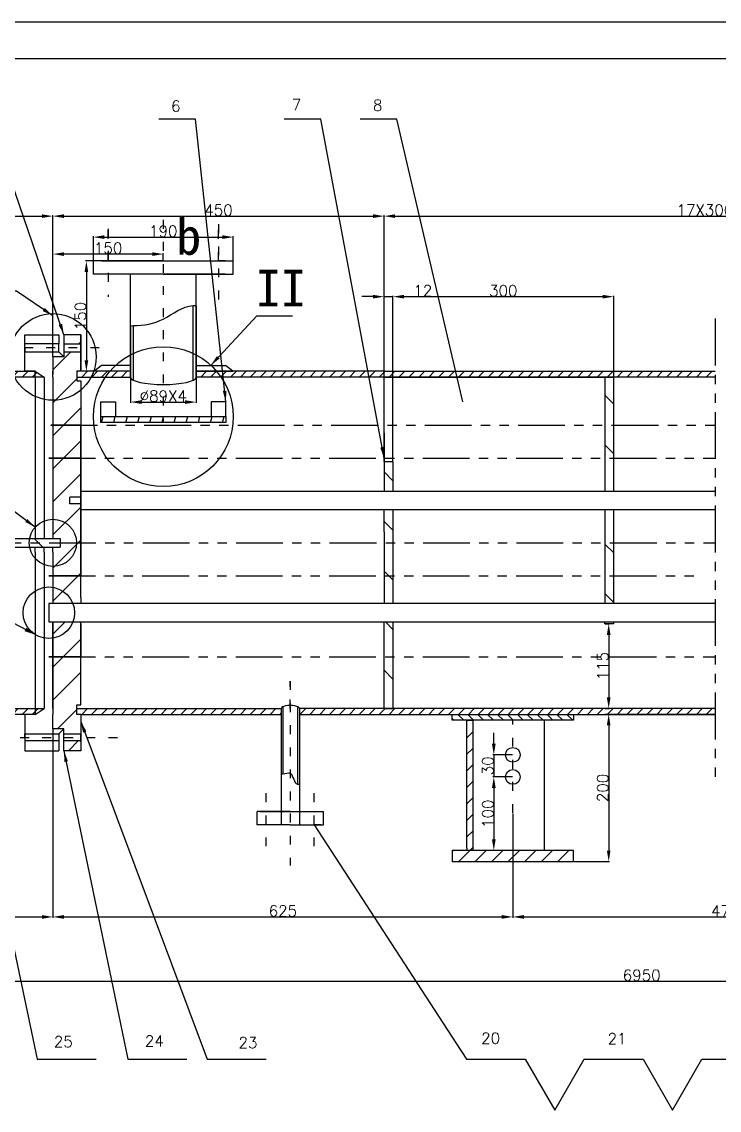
# Model space of a CAD drawing. Header units: millimetres. Extents: x 109 to 4315, y -1665 to 1305.
# Drawn here: x 835 to 1783, y -174 to 1305 of the extents above; entities that cross this region are included whole.
import ezdxf

# ---------------------------------------------------------------- set-up
doc = ezdxf.new("R2010")
doc.units = ezdxf.units.MM
doc.linetypes.add('ACAD_ISO03W100', pattern=[30, 12, -18])
doc.linetypes.add('PHANTOMX2', pattern=[127, 63.5, -12.7, 12.7, -12.7, 12.7, -12.7])
doc.styles.get("Standard").update_dxf_attribs({"font": 'txt', "bigfont": 'gbcbig.shx'})
doc.dimstyles.new('ISO-25', dxfattribs={"dimtxt": 15, "dimasz": 15, "dimexe": 1.25, "dimexo": 0.625, "dimtad": 1, "dimtoh": 1, "dimtxsty": 'Standard', "dimcen": 10, "dimadec": 0, "dimazin": 0, "dimtfac": 1, "dimtmove": 0, "dimatfit": 3, "dimfxl": 0, "dimarcsym": 0})

# ---------------------------------------------------------------- blocks, each defined once
blk = doc.blocks.new('*D2')
at = {"color": 0, "lineweight": -2, "transparency": 16777216}
for p, q in [((877.2, 850.2), (877.2, 1042.2)), ((892.2, 1040.9), (1312.2, 1040.9)), ((1327.2, 722.7), (1327.2, 1042.2))]:
    blk.add_line(p, q, dxfattribs=at)
at = {"color": 0, "lineweight": 25, "transparency": 16777216}
for points in [[(892.2, 1043.4), (892.2, 1038.4), (877.2, 1040.9)], [(1312.2, 1043.4), (1312.2, 1038.4), (1327.2, 1040.9)]]:
    blk.add_solid(points, dxfattribs=at)
at = {"layer": 'Defpoints', "color": 0, "lineweight": 25, "transparency": 16777216}
for p in [(1327.2, 1040.9), (877.2, 849.6), (1327.2, 722.1)]:
    blk.add_point(p, dxfattribs=at)
at = {"color": 0, "lineweight": 25, "transparency": 16777216, "insert": (1102.2, 1049), "char_height": 15, "attachment_point": 5}
blk.add_mtext('450', dxfattribs=at)
blk = doc.blocks.new('*D3')
at = {"color": 0, "lineweight": -2, "transparency": 16777216}
for p, q in [((1327.2, 1041.5), (1327.2, 1042.2)), ((1342.2, 1040.9), (2252.2, 1040.9)), ((2267.2, 722.7), (2267.2, 1042.2))]:
    blk.add_line(p, q, dxfattribs=at)
at = {"color": 0, "lineweight": 30, "transparency": 16777216}
for points in [[(1342.2, 1043.4), (1342.2, 1038.4), (1327.2, 1040.9)], [(2252.2, 1043.4), (2252.2, 1038.4), (2267.2, 1040.9)]]:
    blk.add_solid(points, dxfattribs=at)
at = {"layer": 'Defpoints', "color": 0, "lineweight": 30, "transparency": 16777216}
for p in [(1327.2, 1040.9), (2267.2, 1040.9), (2267.2, 722.1)]:
    blk.add_point(p, dxfattribs=at)
at = {"color": 0, "lineweight": 25, "transparency": 16777216, "insert": (1797.2, 1049), "char_height": 15, "attachment_point": 5}
blk.add_mtext('17X300=5100', dxfattribs=at)
blk = doc.blocks.new('*D22')
at = {"color": 0, "lineweight": -2, "transparency": 16777216}
for p, q in [((1071.7, 918.7), (1071.7, 787.1)), ((982.7, 891.5), (982.7, 787.1)), ((997.7, 788.3), (1056.7, 788.3))]:
    blk.add_line(p, q, dxfattribs=at)
at = {"color": 0, "lineweight": 25, "transparency": 16777216}
for points in [[(997.7, 790.8), (997.7, 785.8), (982.7, 788.3)], [(1056.7, 790.8), (1056.7, 785.8), (1071.7, 788.3)]]:
    blk.add_solid(points, dxfattribs=at)
at = {"layer": 'Defpoints', "color": 0, "lineweight": 25, "transparency": 16777216}
for p in [(1071.7, 919.4), (982.7, 892.1), (1071.7, 788.3)]:
    blk.add_point(p, dxfattribs=at)
at = {"color": 0, "lineweight": 25, "transparency": 16777216, "insert": (1027.2, 796.4), "char_height": 15, "attachment_point": 5}
blk.add_mtext('%%C89X4', dxfattribs=at)
blk = doc.blocks.new('*D24')
at = {"color": 0, "lineweight": -2, "transparency": 16777216}
for p, q in [((652.2, 980.7), (652.2, 1042.2)), ((667.2, 1040.9), (862.2, 1040.9)), ((877.2, 850.2), (877.2, 1042.2))]:
    blk.add_line(p, q, dxfattribs=at)
at = {"color": 0, "lineweight": 25, "transparency": 16777216}
for points in [[(667.2, 1043.4), (667.2, 1038.4), (652.2, 1040.9)], [(862.2, 1043.4), (862.2, 1038.4), (877.2, 1040.9)]]:
    blk.add_solid(points, dxfattribs=at)
at = {"layer": 'Defpoints', "color": 0, "lineweight": 25, "transparency": 16777216}
for p in [(877.2, 1040.9), (652.2, 980.1), (877.2, 849.6)]:
    blk.add_point(p, dxfattribs=at)
at = {"color": 0, "lineweight": 25, "transparency": 16777216, "insert": (764.7, 1049), "char_height": 15, "attachment_point": 5}
blk.add_mtext('225', dxfattribs=at)
blk = doc.blocks.new('*D33')
at = {"color": 0, "lineweight": -2, "transparency": 16777216}
for p, q in [((1501.6, 279.1), (1475.1, 279.1)), ((1476.3, 264.1), (1476.3, 194.1)), ((1501.6, 179.1), (1475.1, 179.1))]:
    blk.add_line(p, q, dxfattribs=at)
at = {"color": 0, "lineweight": 25, "transparency": 16777216}
for points in [[(1473.8, 264.1), (1478.8, 264.1), (1476.3, 279.1)], [(1473.8, 194.1), (1478.8, 194.1), (1476.3, 179.1)]]:
    blk.add_solid(points, dxfattribs=at)
at = {"layer": 'Defpoints', "color": 0, "lineweight": 25, "transparency": 16777216}
for p in [(1502.2, 279.1), (1476.3, 179.1), (1502.2, 179.1)]:
    blk.add_point(p, dxfattribs=at)
at = {"color": 0, "lineweight": 25, "transparency": 16777216, "insert": (1468.2, 229.1), "char_height": 15, "attachment_point": 5, "rotation": 90}
blk.add_mtext('100', dxfattribs=at)
blk = doc.blocks.new('*D34')
at = {"color": 0, "lineweight": -2, "transparency": 16777216}
for p, q in [((1476.3, 324.1), (1476.3, 339.1)), ((1501.6, 309.1), (1475.1, 309.1)), ((1476.3, 309.1), (1476.3, 279.1)), ((1500.9, 279.1), (1475.1, 279.1)), ((1476.3, 264.1), (1476.3, 249.1))]:
    blk.add_line(p, q, dxfattribs=at)
at = {"color": 0, "lineweight": 25, "transparency": 16777216}
for points in [[(1473.8, 324.1), (1478.8, 324.1), (1476.3, 309.1)], [(1473.8, 264.1), (1478.8, 264.1), (1476.3, 279.1)]]:
    blk.add_solid(points, dxfattribs=at)
at = {"layer": 'Defpoints', "color": 0, "lineweight": 25, "transparency": 16777216}
for p in [(1502.2, 309.1), (1476.3, 279.1), (1501.6, 279.1)]:
    blk.add_point(p, dxfattribs=at)
at = {"color": 0, "lineweight": 25, "transparency": 16777216, "insert": (1468.2, 294.1), "char_height": 15, "attachment_point": 5, "rotation": 90}
blk.add_mtext('30', dxfattribs=at)
blk = doc.blocks.new('*D37')
at = {"color": 0, "lineweight": -2, "transparency": 16777216}
for p, q in [((931.6, 980.1), (921.5, 980.1)), ((922.7, 965.1), (922.7, 845.1)), ((932.1, 830.1), (921.5, 830.1))]:
    blk.add_line(p, q, dxfattribs=at)
at = {"color": 0, "lineweight": 25, "transparency": 16777216}
for points in [[(920.2, 965.1), (925.2, 965.1), (922.7, 980.1)], [(920.2, 845.1), (925.2, 845.1), (922.7, 830.1)]]:
    blk.add_solid(points, dxfattribs=at)
at = {"layer": 'Defpoints', "color": 0, "lineweight": 25, "transparency": 16777216}
for p in [(932.2, 980.1), (922.7, 830.1), (932.7, 830.1)]:
    blk.add_point(p, dxfattribs=at)
at = {"color": 0, "lineweight": 25, "transparency": 16777216, "insert": (914.6, 905.1), "char_height": 15, "attachment_point": 5, "rotation": 90}
blk.add_mtext('150', dxfattribs=at)
blk = doc.blocks.new('*D38')
at = {"color": 0, "lineweight": -2, "transparency": 16777216}
for p, q in [((877.2, 850.9), (877.2, 990.5)), ((1012.2, 989.3), (892.2, 989.3)), ((1027.2, 980.7), (1027.2, 990.5))]:
    blk.add_line(p, q, dxfattribs=at)
at = {"color": 0, "lineweight": 25, "transparency": 16777216}
for points in [[(892.2, 991.8), (892.2, 986.8), (877.2, 989.3)], [(1012.2, 991.8), (1012.2, 986.8), (1027.2, 989.3)]]:
    blk.add_solid(points, dxfattribs=at)
at = {"layer": 'Defpoints', "color": 0, "lineweight": 25, "transparency": 16777216}
for p in [(877.2, 989.3), (1027.2, 980.1), (877.2, 850.2)]:
    blk.add_point(p, dxfattribs=at)
at = {"color": 0, "lineweight": 25, "transparency": 16777216, "insert": (952.2, 997.4), "char_height": 15, "attachment_point": 5}
blk.add_mtext('150', dxfattribs=at)
blk = doc.blocks.new('*D39')
at = {"color": 0, "lineweight": -2, "transparency": 16777216}
for p, q in [((932.2, 980.7), (932.2, 1013.6)), ((947.2, 1012.4), (1107.2, 1012.4)), ((1122.2, 980.7), (1122.2, 1013.6))]:
    blk.add_line(p, q, dxfattribs=at)
at = {"color": 0, "lineweight": 25, "transparency": 16777216}
for points in [[(947.2, 1014.9), (947.2, 1009.9), (932.2, 1012.4)], [(1107.2, 1014.9), (1107.2, 1009.9), (1122.2, 1012.4)]]:
    blk.add_solid(points, dxfattribs=at)
at = {"layer": 'Defpoints', "color": 0, "lineweight": 25, "transparency": 16777216}
for p in [(1122.2, 1012.4), (932.2, 980.1), (1122.2, 980.1)]:
    blk.add_point(p, dxfattribs=at)
at = {"color": 0, "lineweight": 25, "transparency": 16777216, "insert": (1027.2, 1020.5), "char_height": 15, "attachment_point": 5}
blk.add_mtext('190', dxfattribs=at)
blk = doc.blocks.new('*D40')
at = {"color": 0, "lineweight": -2, "transparency": 16777216}
for p, q in [((1339.2, 707.7), (1339.2, 932.8)), ((1639.2, 822.7), (1639.2, 932.8)), ((1354.2, 931.5), (1624.2, 931.5))]:
    blk.add_line(p, q, dxfattribs=at)
at = {"color": 0, "lineweight": 25, "transparency": 16777216}
for points in [[(1354.2, 934), (1354.2, 929), (1339.2, 931.5)], [(1624.2, 934), (1624.2, 929), (1639.2, 931.5)]]:
    blk.add_solid(points, dxfattribs=at)
at = {"layer": 'Defpoints', "color": 0, "lineweight": 25, "transparency": 16777216}
for p in [(1639.2, 931.5), (1639.2, 822.1), (1339.2, 707.1)]:
    blk.add_point(p, dxfattribs=at)
at = {"color": 0, "lineweight": 25, "transparency": 16777216, "insert": (1489.2, 939.6), "char_height": 15, "attachment_point": 5}
blk.add_mtext('300', dxfattribs=at)
blk = doc.blocks.new('*D41')
at = {"color": 0, "lineweight": -2, "transparency": 16777216}
for p, q in [((1327.2, 707.7), (1327.2, 932.8)), ((1339.2, 707.7), (1339.2, 932.8)), ((1312.2, 931.5), (1297.2, 931.5)), ((1327.2, 931.5), (1339.2, 931.5)), ((1354.2, 931.5), (1390.4, 931.5))]:
    blk.add_line(p, q, dxfattribs=at)
at = {"color": 0, "lineweight": 25, "transparency": 16777216}
for points in [[(1312.2, 934), (1312.2, 929), (1327.2, 931.5)], [(1354.2, 934), (1354.2, 929), (1339.2, 931.5)]]:
    blk.add_solid(points, dxfattribs=at)
at = {"layer": 'Defpoints', "color": 0, "lineweight": 25, "transparency": 16777216}
for p in [(1339.2, 931.5), (1327.2, 707.1), (1339.2, 707.1)]:
    blk.add_point(p, dxfattribs=at)
at = {"color": 0, "lineweight": 25, "transparency": 16777216, "insert": (1379.8, 939.6), "char_height": 15, "attachment_point": 5}
blk.add_mtext('12', dxfattribs=at)
blk = doc.blocks.new('*D42')
at = {"color": 0, "lineweight": -2, "transparency": 16777216}
for p, q in [((1627.8, 487.1), (1633.6, 487.1)), ((1632.4, 472.1), (1632.4, 387.1)), ((1627.8, 372.1), (1633.6, 372.1))]:
    blk.add_line(p, q, dxfattribs=at)
at = {"color": 0, "lineweight": 25, "transparency": 16777216}
for points in [[(1629.9, 472.1), (1634.9, 472.1), (1632.4, 487.1)], [(1629.9, 387.1), (1634.9, 387.1), (1632.4, 372.1)]]:
    blk.add_solid(points, dxfattribs=at)
at = {"layer": 'Defpoints', "color": 0, "lineweight": 25, "transparency": 16777216}
for p in [(1627.2, 487.1), (1627.2, 372.1), (1632.4, 372.1)]:
    blk.add_point(p, dxfattribs=at)
at = {"color": 0, "lineweight": 25, "transparency": 16777216, "insert": (1624.3, 429.6), "char_height": 15, "attachment_point": 5, "rotation": 90}
blk.add_mtext('115', dxfattribs=at)
blk = doc.blocks.new('*D48')
at = {"color": 0, "lineweight": -2, "transparency": 16777216}
for p, q in [((427.2, 371.5), (427.2, 87.6)), ((877.2, 343.4), (877.2, 87.6)), ((442.2, 88.9), (862.2, 88.9))]:
    blk.add_line(p, q, dxfattribs=at)
at = {"color": 0, "lineweight": 25, "transparency": 16777216}
for points in [[(442.2, 91.4), (442.2, 86.4), (427.2, 88.9)], [(862.2, 91.4), (862.2, 86.4), (877.2, 88.9)]]:
    blk.add_solid(points, dxfattribs=at)
at = {"layer": 'Defpoints', "color": 0, "lineweight": 25, "transparency": 16777216}
for p in [(427.2, 372.1), (877.2, 344), (877.2, 88.9)]:
    blk.add_point(p, dxfattribs=at)
at = {"color": 0, "lineweight": 25, "transparency": 16777216, "insert": (652.2, 97), "char_height": 15, "attachment_point": 5}
blk.add_mtext('450', dxfattribs=at)
blk = doc.blocks.new('*D51')
at = {"color": 0, "lineweight": -2, "transparency": 16777216}
for p, q in [((877.2, 344), (877.2, 87.6)), ((1502.2, 229.6), (1502.2, 87.6)), ((892.2, 88.9), (1487.2, 88.9))]:
    blk.add_line(p, q, dxfattribs=at)
at = {"color": 0, "lineweight": 25, "transparency": 16777216}
for points in [[(892.2, 91.4), (892.2, 86.4), (877.2, 88.9)], [(1487.2, 91.4), (1487.2, 86.4), (1502.2, 88.9)]]:
    blk.add_solid(points, dxfattribs=at)
at = {"layer": 'Defpoints', "color": 0, "lineweight": 25, "transparency": 16777216}
for p in [(877.2, 344.6), (1502.2, 230.3), (1502.2, 88.9)]:
    blk.add_point(p, dxfattribs=at)
at = {"color": 0, "lineweight": 25, "transparency": 16777216, "insert": (1189.7, 97), "char_height": 15, "attachment_point": 5}
blk.add_mtext('625', dxfattribs=at)
blk = doc.blocks.new('*D52')
at = {"color": 0, "lineweight": -2, "transparency": 16777216}
for p, q in [((1502.2, 229), (1502.2, 87.6)), ((2092.2, 228.4), (2092.2, 87.6)), ((1517.2, 88.9), (2077.2, 88.9))]:
    blk.add_line(p, q, dxfattribs=at)
at = {"color": 0, "lineweight": 25, "transparency": 16777216}
for points in [[(1517.2, 91.4), (1517.2, 86.4), (1502.2, 88.9)], [(2077.2, 91.4), (2077.2, 86.4), (2092.2, 88.9)]]:
    blk.add_solid(points, dxfattribs=at)
at = {"layer": 'Defpoints', "color": 0, "lineweight": 25, "transparency": 16777216}
for p in [(1502.2, 229.6), (2092.2, 229), (2092.2, 88.9)]:
    blk.add_point(p, dxfattribs=at)
at = {"color": 0, "lineweight": 25, "transparency": 16777216, "insert": (1797.2, 97), "char_height": 15, "attachment_point": 5}
blk.add_mtext('4750', dxfattribs=at)
blk = doc.blocks.new('*D54')
at = {"color": 0, "lineweight": -2, "transparency": 16777216}
for p, q in [((282.2, 596.5), (282.2, 0.3)), ((3072.2, 596.5), (3072.2, 0.3)), ((297.2, 1.6), (3057.2, 1.6))]:
    blk.add_line(p, q, dxfattribs=at)
at = {"color": 0, "lineweight": 25, "transparency": 16777216}
for points in [[(297.2, 4.1), (297.2, -0.9), (282.2, 1.6)], [(3057.2, 4.1), (3057.2, -0.9), (3072.2, 1.6)]]:
    blk.add_solid(points, dxfattribs=at)
at = {"layer": 'Defpoints', "color": 0, "lineweight": 25, "transparency": 16777216}
for p in [(282.2, 597.1), (3072.2, 597.1), (3072.2, 1.6)]:
    blk.add_point(p, dxfattribs=at)
at = {"color": 0, "lineweight": 25, "transparency": 16777216, "insert": (1677.2, 9.7), "char_height": 15, "attachment_point": 5}
blk.add_mtext('6950', dxfattribs=at)
blk = doc.blocks.new('*D55')
at = {"color": 0, "lineweight": -2, "transparency": 16777216}
for p, q in [((1585.3, 364.1), (1633.6, 364.1)), ((1632.4, 349.1), (1632.4, 179.1)), ((1585.3, 164.1), (1633.6, 164.1))]:
    blk.add_line(p, q, dxfattribs=at)
at = {"color": 0, "lineweight": 25, "transparency": 16777216}
for points in [[(1629.9, 349.1), (1634.9, 349.1), (1632.4, 364.1)], [(1629.9, 179.1), (1634.9, 179.1), (1632.4, 164.1)]]:
    blk.add_solid(points, dxfattribs=at)
at = {"layer": 'Defpoints', "color": 0, "lineweight": 25, "transparency": 16777216}
for p in [(1584.7, 364.1), (1584.7, 164.1), (1632.4, 164.1)]:
    blk.add_point(p, dxfattribs=at)
at = {"color": 0, "lineweight": 25, "transparency": 16777216, "insert": (1624.3, 264.1), "char_height": 15, "attachment_point": 5, "rotation": 90}
blk.add_mtext('200', dxfattribs=at)

msp = doc.modelspace()

# ---------------------------------------------------------------- hatches: boundary and pattern name
at = {"lineweight": 25}
h = msp.add_hatch(dxfattribs=at)
h.set_pattern_fill('ANSI31', color=256, scale=10, style=0)
h.paths.add_polyline_path([(915.18, 879.612), (892.18, 879.612), (892.18, 867.612), (915.18, 867.612)])
h.paths.add_polyline_path([(909.68, 830.112), (915.18, 830.112), (915.18, 856.612), (892.18, 856.612), (892.18, 849.612), (877.18, 849.612), (877.18, 826.112), (877.18, 822.112), (877.18, 790.786, 0.17740084), (915.18, 804.706), (915.18, 817.112), (909.68, 817.112), (909.68, 822.112)])
h.paths.add_polyline_path([(915.18, 804.706, -0.17740084), (877.18, 790.786), (877.18, 757.112), (915.18, 757.112)])
h.paths.add_polyline_path([(915.18, 757.112), (877.18, 757.112), (877.18, 712.112), (915.18, 712.112)])
h.paths.add_polyline_path([(915.18, 712.112), (877.18, 712.112), (877.18, 609.612), (877.18, 605.112), (887.18, 605.112), (887.18, 597.112), (915.18, 597.112), (915.18, 650.112), (900.18, 650.112), (900.18, 659.112), (915.18, 659.112), (915.18, 667.112)])
h.paths.add_polyline_path([(915.18, 597.112), (887.18, 597.112), (887.18, 589.112), (877.18, 589.112), (877.18, 584.612), (877.18, 552.112), (915.18, 552.112)])
h.paths.add_polyline_path([(915.18, 552.112), (877.18, 552.112), (877.18, 536.677, -0.26810854), (904.371, 514.612), (915.18, 514.612)])
h.paths.add_polyline_path([(877.18, 536.677), (877.18, 514.612), (904.371, 514.612, 0.26810854)], flags=17)
h.paths.add_polyline_path([(904.371, 489.612), (877.18, 489.612), (877.18, 467.547, 0.26810854)], flags=17)
h.paths.add_polyline_path([(915.18, 487.112), (915.18, 489.612), (904.371, 489.612, -0.26810854), (877.18, 467.547), (877.18, 442.112), (915.18, 442.112)])
h.paths.add_polyline_path([(915.18, 442.112), (877.18, 442.112), (877.18, 372.112), (877.18, 364.112), (877.18, 344.612), (892.18, 344.612), (892.18, 337.612), (915.18, 337.612), (915.18, 364.112), (909.68, 364.112), (909.68, 372.112), (909.68, 377.112), (915.18, 377.112)])
h.paths.add_polyline_path([(915.18, 328.362), (892.18, 328.362), (892.18, 314.612), (915.18, 314.612)])
h.paths.add_polyline_path([(2702.18, 879.612), (2679.18, 879.612), (2679.18, 869.69), (2702.18, 869.69)])
h.paths.add_polyline_path([(2717.18, 849.612), (2702.18, 849.612), (2702.18, 859.768), (2679.18, 859.768), (2679.18, 830.112), (2684.68, 830.112), (2684.68, 822.112), (2684.68, 817.112), (2679.18, 817.112), (2679.18, 757.112), (2717.18, 757.112)])
h.paths.add_polyline_path([(2717.18, 757.112), (2679.18, 757.112), (2679.18, 712.112), (2717.18, 712.112)])
h.paths.add_polyline_path([(2717.18, 712.112), (2679.18, 712.112), (2679.18, 597.112), (2717.18, 597.112)])
h.paths.add_polyline_path([(2717.18, 597.112), (2679.18, 597.112), (2679.18, 552.112), (2717.18, 552.112)])
h.paths.add_polyline_path([(2717.18, 552.112), (2679.18, 552.112), (2679.18, 514.612), (2717.18, 514.612)])
h.paths.add_polyline_path([(2717.18, 489.612), (2679.18, 489.612), (2679.18, 442.112), (2717.18, 442.112)])
h.paths.add_polyline_path([(2717.18, 442.112), (2679.18, 442.112), (2679.18, 377.112), (2684.68, 377.112), (2684.68, 372.112), (2684.68, 364.112), (2679.18, 364.112), (2679.18, 337.612), (2702.18, 337.612), (2702.18, 344.612), (2717.18, 344.612)])
h.paths.add_polyline_path([(2702.18, 326.612), (2679.18, 326.612), (2679.18, 314.612), (2702.18, 314.612)])
h = msp.add_hatch(dxfattribs=at)
h.set_pattern_fill('ANSI31', color=256, scale=3, style=0)
h.paths.add_polyline_path([(585.68, 830.112), (495.68, 830.112), (402.18, 830.112), (402.18, 822.112), (585.68, 822.112)])
edge = h.paths.add_edge_path()
edge.add_ellipse((402.18, 597.112), major_axis=(0, 225), ratio=0.49777778, start_angle=0, end_angle=180, ccw=False)
edge.add_line((402.18, 822.112), (402.18, 830.112))
edge.add_ellipse((402.18, 597.112), major_axis=(0, 233), ratio=0.51502146, start_angle=0, end_angle=180)
edge.add_line((402.18, 364.112), (402.18, 372.112))
h.paths.add_polyline_path([(585.68, 372.112), (402.18, 372.112), (402.18, 364.112), (585.68, 364.112)])
h.paths.add_polyline_path([(821.68, 830.112), (718.68, 830.112), (718.68, 822.112), (825.177, 822.112, -0.0371571)])
h.paths.add_polyline_path([(853.18, 830.112), (839.18, 830.112), (821.68, 830.112, 0.0371571), (825.177, 822.112), (853.18, 822.112)])
h.paths.add_polyline_path([(853.18, 830.112), (853.18, 822.112), (865.18, 822.112)])
h.paths.add_polyline_path([(853.18, 372.112), (718.68, 372.112), (718.68, 364.112), (808.68, 364.112), (853.18, 364.112)])
h.paths.add_polyline_path([(865.18, 372.112), (853.18, 372.112), (853.18, 364.112)])
h.paths.add_polyline_path([(1187.18, 372.112), (915.18, 372.112), (909.68, 372.112), (909.68, 364.112), (915.18, 364.112), (1187.18, 364.112)])
h.paths.add_polyline_path([(1777.18, 372.112), (1327.18, 372.112), (1212.18, 372.112), (1212.18, 364.112), (1328.764, 364.112), (1777.18, 364.112)])
h.paths.add_polyline_path([(2394.68, 372.112), (2382.18, 372.112), (2267.18, 372.112), (1817.18, 372.112), (1817.18, 364.112), (1967.18, 364.112), (2265.595, 364.112), (2382.18, 364.112), (2394.68, 364.112)])
h.paths.add_polyline_path([(2522.68, 372.112), (2407.18, 372.112), (2394.68, 372.112), (2394.68, 364.112), (2472.68, 364.112), (2472.68, 364.123), (2522.68, 364.123)])
h.paths.add_polyline_path([(2684.68, 372.112), (2679.18, 372.112), (2611.68, 372.112), (2611.68, 364.112), (2617.18, 364.112), (2664.43, 364.112), (2679.18, 364.112), (2684.68, 364.112)])
h.paths.add_polyline_path([(2952.18, 372.112), (2927.18, 372.112), (2741.18, 372.112), (2741.18, 364.112), (2755.18, 364.112), (2927.18, 364.112), (2952.18, 364.112)])
h.paths.add_polyline_path([(2741.18, 372.112), (2729.18, 372.112), (2741.18, 364.112)])
edge = h.paths.add_edge_path()
edge.add_ellipse((2952.18, 597.112), major_axis=(0, 233), ratio=0.51502146, start_angle=180, end_angle=270)
edge.add_line((3072.18, 597.112), (3064.18, 597.112))
edge.add_ellipse((2952.18, 597.112), major_axis=(0, 225), ratio=0.49777778, start_angle=180, end_angle=270, ccw=False)
edge.add_line((2952.18, 372.112), (2952.18, 364.112))
edge = h.paths.add_edge_path()
edge.add_ellipse((2952.18, 597.112), major_axis=(0, 233), ratio=0.51502146, start_angle=270, end_angle=360)
edge.add_line((2952.18, 830.112), (2952.18, 822.112))
edge.add_ellipse((2952.18, 597.112), major_axis=(0, 225), ratio=0.49777778, start_angle=270, end_angle=360, ccw=False)
edge.add_line((3064.18, 597.112), (3072.18, 597.112))
h.paths.add_polyline_path([(2952.18, 830.112), (2927.18, 830.112), (2741.18, 830.112), (2741.18, 822.112), (2927.18, 822.112), (2952.18, 822.112)])
h.paths.add_polyline_path([(2741.18, 830.112), (2729.18, 822.112), (2741.18, 822.112)])
h.paths.add_polyline_path([(2684.68, 830.112), (2679.18, 830.112), (2611.68, 830.112), (2407.18, 830.112), (2407.18, 822.112), (2611.68, 822.112), (2684.68, 822.112)])
h = msp.add_hatch(dxfattribs=at)
h.set_pattern_fill('ANSI31', color=256, scale=3, style=0)
h.paths.add_polyline_path([(932.68, 830.112), (909.68, 830.112), (909.68, 822.112), (929.182, 822.112, 0.0371571)])
h.paths.add_polyline_path([(954.837, 830.112), (932.68, 830.112, -0.0371571), (929.182, 822.112), (948.728, 822.112, -0.02650751)])
h.paths.add_polyline_path([(982.68, 830.112), (954.837, 830.112, 0.02650751), (948.728, 822.112), (982.68, 822.112)])
h.paths.add_polyline_path([(1099.522, 830.112), (1071.68, 830.112), (1071.68, 822.112), (1105.631, 822.112, 0.02650751)])
h = msp.add_hatch(dxfattribs=at)
h.set_pattern_fill('ANSI31', color=256, scale=3, style=0)
h.paths.add_polyline_path([(1777.18, 830.112), (1327.18, 830.112), (1099.522, 830.112, -0.02650751), (1105.631, 822.112), (1327.18, 822.112), (1627.18, 822.112), (1777.18, 822.112)])
h = msp.add_hatch(dxfattribs=at)
h.set_pattern_fill('ANSI31', color=256, scale=15, angle=90, style=0)
h.paths.add_polyline_path([(1339.18, 597.112), (1327.18, 597.112), (1327.18, 552.112), (1339.18, 552.112)])
h.paths.add_polyline_path([(1339.18, 642.112), (1327.18, 642.112), (1327.18, 612.112), (1327.18, 597.112), (1339.18, 597.112)])
h.paths.add_polyline_path([(1339.18, 552.112), (1327.18, 552.112), (1327.18, 514.612), (1339.18, 514.612)])
h.paths.add_polyline_path([(1339.18, 489.612), (1327.18, 489.612), (1327.18, 442.112), (1339.18, 442.112)])
h.paths.add_polyline_path([(1339.18, 442.112), (1327.18, 442.112), (1327.18, 372.112), (1339.18, 372.112)])
h.paths.add_polyline_path([(1639.18, 822.112), (1627.18, 822.112), (1627.18, 757.112), (1639.18, 757.112)])
h.paths.add_polyline_path([(1639.18, 757.112), (1627.18, 757.112), (1627.18, 712.112), (1639.18, 712.112)])
h.paths.add_polyline_path([(1639.18, 712.112), (1627.18, 712.112), (1627.18, 667.112), (1639.18, 667.112)])
h.paths.add_polyline_path([(1639.18, 642.112), (1627.18, 642.112), (1627.18, 597.112), (1639.18, 597.112)])
h.paths.add_polyline_path([(1639.18, 597.112), (1627.18, 597.112), (1627.18, 552.112), (1639.18, 552.112)])
h.paths.add_polyline_path([(1639.18, 552.112), (1627.18, 552.112), (1627.18, 514.612), (1639.18, 514.612)])
h.paths.add_polyline_path([(1639.18, 489.612), (1627.18, 489.612), (1627.18, 487.112), (1639.18, 487.112)])
h.paths.add_polyline_path([(1963.18, 822.112), (1959.18, 822.112), (1951.18, 822.112), (1951.18, 757.112), (1963.18, 757.112)])
h.paths.add_polyline_path([(1963.18, 757.112), (1951.18, 757.112), (1951.18, 712.112), (1963.18, 712.112)])
h.paths.add_polyline_path([(1963.18, 712.112), (1951.18, 712.112), (1951.18, 667.112), (1963.18, 667.112)])
h.paths.add_polyline_path([(1963.18, 642.112), (1951.18, 642.112), (1951.18, 597.112), (1963.18, 597.112)])
h.paths.add_polyline_path([(1963.18, 597.112), (1951.18, 597.112), (1951.18, 552.112), (1963.18, 552.112)])
h.paths.add_polyline_path([(1963.18, 552.112), (1951.18, 552.112), (1951.18, 514.612), (1963.18, 514.612)])
h.paths.add_polyline_path([(1963.18, 489.612), (1951.18, 489.612), (1951.18, 487.112), (1963.18, 487.112)])
h.paths.add_polyline_path([(2267.18, 642.112), (2255.18, 642.112), (2255.18, 597.112), (2267.18, 597.112)])
h.paths.add_polyline_path([(2267.18, 597.112), (2255.18, 597.112), (2255.18, 552.112), (2267.18, 552.112)])
h.paths.add_polyline_path([(2267.18, 552.112), (2255.18, 552.112), (2255.18, 514.612), (2267.18, 514.612)])
h.paths.add_polyline_path([(2267.18, 707.112), (2255.18, 707.112), (2255.18, 667.112), (2267.18, 667.112)])
h.paths.add_polyline_path([(2267.18, 489.612), (2255.18, 489.612), (2255.18, 442.112), (2267.18, 442.112)])
h.paths.add_polyline_path([(2267.18, 442.112), (2255.18, 442.112), (2255.18, 372.112), (2267.18, 372.112)])
h = msp.add_hatch(dxfattribs=at)
h.set_pattern_fill('ANSI31', color=256, scale=5, angle=30, style=0)
h.paths.add_polyline_path([(1027.18, 768.536), (942.18, 768.536), (942.18, 760.536), (1027.18, 760.536)])
h = msp.add_hatch(dxfattribs=at)
h.set_pattern_fill('ANSI31', color=256, scale=5, angle=30, style=0)
h.paths.add_polyline_path([(1112.18, 768.536), (1027.18, 768.536), (1027.18, 760.536), (1112.18, 760.536)])
h = msp.add_hatch(dxfattribs=at)
h.set_pattern_fill('ANSI31', color=256, scale=15, angle=90, style=0)
h.paths.add_polyline_path([(1339.18, 707.112), (1327.18, 707.112), (1327.18, 667.112), (1339.18, 667.112)])
h = msp.add_hatch(dxfattribs=at)
h.set_pattern_fill('ANSI31', color=256, scale=12, angle=90, style=0)
h.paths.add_polyline_path([(652.18, 603.112), (427.18, 603.112), (402.18, 603.112), (402.18, 597.112), (652.18, 597.112)])
h.paths.add_polyline_path([(652.18, 597.112), (402.18, 597.112), (402.18, 591.112), (427.18, 591.112), (652.18, 591.112)])
h.paths.add_polyline_path([(887.18, 603.112), (652.18, 603.112), (652.18, 597.112), (887.18, 597.112)])
h.paths.add_polyline_path([(887.18, 597.112), (652.18, 597.112), (652.18, 591.112), (887.18, 591.112)])
edge = h.paths.add_edge_path()
edge.add_line((402.18, 603.112), (290.22, 603.112))
edge.add_ellipse((402.18, 597.112), major_axis=(0, 225), ratio=0.49777778, start_angle=88.471931, end_angle=90)
edge.add_line((290.18, 597.112), (364.179, 597.112))
edge.add_line((364.179, 597.112), (402.18, 597.112))
edge.add_line((402.18, 597.112), (402.18, 603.112))
edge = h.paths.add_edge_path()
edge.add_line((402.18, 597.112), (364.179, 597.112))
edge.add_line((364.179, 597.112), (290.18, 597.112))
edge.add_ellipse((402.18, 597.112), major_axis=(0, 225), ratio=0.49777778, start_angle=90, end_angle=91.528069)
edge.add_line((290.22, 591.112), (402.18, 591.112))
edge.add_line((402.18, 591.112), (402.18, 597.112))
h = msp.add_hatch(dxfattribs=at)
h.set_pattern_fill('ANSI31', color=256, scale=3, angle=90, style=0)
h.paths.add_polyline_path([(1584.68, 364.112), (1419.68, 364.112), (1419.68, 356.112), (1584.68, 356.112)])
h.paths.add_polyline_path([(2174.68, 364.112), (2009.68, 364.112), (2009.68, 356.112), (2049.68, 356.112), (2174.68, 356.112)])
h = msp.add_hatch(dxfattribs=at)
h.set_pattern_fill('ANSI31', color=256, scale=5, style=0)
h.set_pattern_definition([(45, (-82.5, -6e-14), (-11.22532, 11.22532), [])])
h.paths.add_polyline_path([(1447.68, 356.112), (1439.68, 356.112), (1439.68, 182.112), (1439.68, 179.112), (1447.68, 179.112), (1447.68, 182.112)])
h.paths.add_polyline_path([(1584.68, 164.112), (1584.68, 179.112), (1419.68, 179.112), (1419.68, 164.112)])

# ---------------------------------------------------------------- linework, layer by layer
for p, q in [((108.629, 1304.933), (4313.629, 1304.933)), ((1344.739, 1172.792), (1294.739, 1172.792)), ((1434.224, 788.468), (1344.739, 1172.792)), ((1067.68, 817.968), (1067.68, 919.374)), ((986.68, 817.968), (986.68, 892.112)), ((1327.18, 746.049), (1327.18, 707.112)), ((1189.68, 374.512), (1189.68, 283.399)), ((1209.68, 374.512), (1209.68, 269.184)), ((1232.18, 214.112), (1424.584, -82.158)), ((1424.584, -82.158), (1439.03, -104.403)), ((1086.808, -104.403), (1166.808, -104.403)), ((1439.03, -104.403), (1519.03, -104.403)), ((1519.03, -104.403), (1559.03, -173.685)), ((1559.03, -173.685), (1599.03, -104.403)), ((1599.03, -104.403), (1679.03, -104.403)), ((1679.03, -104.403), (1719.03, -173.685)), ((1719.03, -173.685), (1759.03, -104.403)), ((1759.03, -104.403), (1839.03, -104.403))]:
    msp.add_line(p, q, dxfattribs=at)
at = {"lineweight": 30}
for p, q in [((233.629, 1254.933), (4263.629, 1254.933)), ((1027.18, 980.112), (932.18, 980.112)), ((932.18, 962.112), (932.18, 980.112)), ((1027.18, 980.112), (943.18, 980.112)), ((943.18, 980.112), (1027.18, 980.112)), ((1027.18, 980.112), (1111.18, 980.112)), ((1027.18, 980.112), (1122.18, 980.112)), ((1122.18, 962.112), (1122.18, 980.112)), ((1027.18, 962.112), (932.18, 962.112)), ((1111.18, 962.112), (943.18, 962.112)), ((982.68, 822.112), (982.68, 962.112)), ((1027.18, 962.112), (1122.18, 962.112)), ((1071.68, 822.112), (1071.68, 962.112)), ((839.18, 830.112), (839.18, 879.612)), ((839.18, 867.612), (839.18, 879.612)), ((839.18, 879.612), (885.18, 879.612)), ((885.18, 879.612), (885.18, 867.612)), ((915.18, 879.612), (892.18, 879.612)), ((892.18, 879.612), (892.18, 849.612)), ((915.18, 830.112), (915.18, 879.612)), ((915.18, 879.612), (915.18, 830.112)), ((885.18, 867.612), (839.18, 867.612)), ((839.18, 862.112), (839.18, 856.612)), ((885.18, 856.612), (885.18, 867.612)), ((892.18, 867.612), (915.18, 867.612)), ((839.18, 856.612), (885.18, 856.612)), ((892.18, 849.612), (877.18, 849.612)), ((877.18, 849.612), (877.18, 826.112)), ((885.18, 856.612), (892.18, 849.612)), ((892.18, 856.612), (915.18, 856.612)), ((718.68, 830.112), (853.18, 830.112)), ((853.18, 830.112), (839.18, 830.112)), ((853.18, 822.112), (853.18, 830.112)), ((853.18, 830.112), (865.18, 822.112)), ((877.18, 822.112), (877.18, 830.112)), ((982.68, 830.112), (909.68, 830.112)), ((909.68, 830.112), (909.68, 822.112)), ((932.68, 830.112), (942.68, 838.112)), ((982.68, 830.112), (932.68, 830.112)), ((982.68, 838.112), (942.68, 838.112)), ((982.68, 830.112), (982.68, 838.112)), ((1071.68, 830.112), (1071.68, 838.112)), ((1071.68, 838.112), (1111.68, 838.112)), ((1327.18, 830.112), (1071.68, 830.112)), ((1071.68, 830.112), (1121.68, 830.112)), ((1121.68, 830.112), (1111.68, 838.112)), ((1327.18, 830.112), (1777.18, 830.112)), ((865.18, 822.112), (718.68, 822.112)), ((865.18, 822.112), (853.18, 822.112)), ((853.18, 822.112), (853.18, 609.612)), ((865.18, 822.112), (865.18, 609.612)), ((877.18, 822.112), (877.18, 609.612)), ((909.68, 822.112), (982.68, 822.112)), ((909.68, 822.112), (909.68, 817.112)), ((909.68, 817.112), (915.18, 817.112)), ((915.18, 817.112), (915.18, 597.112)), ((1327.18, 822.112), (1071.68, 822.112)), ((1777.18, 822.112), (1327.18, 822.112)), ((1327.18, 822.112), (1627.18, 822.112)), ((1627.18, 822.112), (1627.18, 667.112)), ((1627.18, 822.112), (1639.18, 822.112)), ((1627.18, 822.112), (1639.18, 822.112)), ((1639.18, 667.112), (1639.18, 822.112)), ((942.18, 768.536), (942.18, 788.536)), ((942.18, 788.536), (962.18, 788.536)), ((962.18, 788.536), (962.18, 768.536)), ((1112.18, 788.536), (1092.18, 788.536)), ((1092.18, 788.536), (1092.18, 768.536)), ((1112.18, 768.536), (1112.18, 788.536)), ((942.18, 760.536), (942.18, 768.536)), ((942.18, 768.536), (1112.18, 768.536)), ((1027.18, 760.536), (942.18, 760.536)), ((1112.18, 760.536), (1027.18, 760.536)), ((1112.18, 768.536), (1112.18, 760.536)), ((1339.18, 707.112), (1327.18, 707.112)), ((1327.18, 707.112), (1327.18, 667.112)), ((1339.18, 707.112), (1339.18, 667.112)), ((915.18, 597.112), (915.18, 667.112)), ((915.18, 642.112), (915.18, 667.112)), ((915.18, 667.112), (1777.18, 667.112)), ((915.18, 667.112), (915.18, 659.112)), ((915.18, 659.112), (900.18, 659.112)), ((900.18, 650.112), (900.18, 659.112)), ((915.18, 650.112), (900.18, 650.112)), ((915.18, 642.112), (915.18, 650.112)), ((1625.028, 642.112), (915.18, 642.112)), ((1327.18, 612.112), (1327.18, 642.112)), ((1339.18, 642.112), (1339.18, 514.612)), ((1777.18, 642.112), (1613.471, 642.112)), ((1627.18, 642.112), (1627.18, 514.612)), ((1777.18, 642.112), (1627.18, 642.112)), ((1639.18, 514.612), (1639.18, 642.112)), ((853.18, 609.612), (853.18, 605.112)), ((865.18, 609.612), (865.18, 605.112)), ((877.18, 609.612), (877.18, 605.112)), ((1327.18, 612.112), (1327.18, 514.612)), ((427.18, 603.112), (887.18, 603.112)), ((853.18, 605.112), (853.18, 603.112)), ((865.18, 605.112), (865.18, 603.112)), ((877.18, 605.112), (877.18, 603.112)), ((887.18, 603.112), (887.18, 591.112)), ((915.18, 522.914), (915.18, 597.112)), ((427.18, 591.112), (887.18, 591.112)), ((853.18, 589.112), (853.18, 591.112)), ((853.18, 584.612), (853.18, 589.112)), ((853.18, 584.612), (853.18, 364.112)), ((865.18, 589.112), (865.18, 591.112)), ((865.18, 584.612), (865.18, 589.112)), ((865.18, 584.612), (865.18, 372.112)), ((877.18, 589.112), (877.18, 591.112)), ((877.18, 584.612), (877.18, 589.112)), ((877.18, 584.612), (877.18, 514.612)), ((915.18, 522.914), (915.18, 514.612)), ((877.18, 514.612), (871.68, 514.612)), ((871.68, 514.612), (871.68, 489.612)), ((1777.18, 514.612), (877.18, 514.612)), ((871.68, 489.612), (1777.18, 489.612)), ((877.18, 372.112), (877.18, 489.612)), ((877.18, 489.612), (877.18, 372.112)), ((915.18, 377.112), (915.18, 489.612)), ((1327.18, 372.112), (1327.18, 489.612)), ((1339.18, 489.612), (1339.18, 372.112)), ((1627.18, 487.112), (1627.18, 489.612)), ((1639.18, 487.112), (1639.18, 489.612)), ((1639.18, 487.112), (1627.18, 487.112)), ((718.68, 372.112), (865.18, 372.112)), ((853.18, 364.112), (865.18, 372.112)), ((877.18, 372.112), (877.18, 364.112)), ((909.68, 372.112), (909.68, 377.112)), ((909.68, 377.112), (915.18, 377.112)), ((909.68, 364.112), (909.68, 372.112)), ((909.68, 372.112), (915.18, 372.112)), ((915.18, 372.112), (1187.18, 372.112)), ((1187.18, 372.112), (1187.18, 214.112)), ((1327.18, 372.112), (1212.18, 372.112)), ((1212.18, 372.112), (1212.18, 214.112)), ((1777.18, 372.112), (1327.18, 372.112)), ((1327.18, 372.112), (1339.18, 372.112)), ((1327.18, 372.112), (1339.18, 372.112)), ((853.18, 364.112), (718.68, 364.112)), ((853.18, 364.112), (839.18, 364.112)), ((839.18, 364.112), (839.18, 314.612)), ((877.18, 344.612), (877.18, 364.112)), ((915.18, 364.112), (909.68, 364.112)), ((915.18, 364.112), (1187.18, 364.112)), ((915.18, 364.112), (915.18, 314.612)), ((1212.18, 364.112), (1328.764, 364.112)), ((1328.764, 364.112), (1777.18, 364.112)), ((1419.68, 356.112), (1419.68, 364.112)), ((1584.68, 356.112), (1419.68, 356.112)), ((1439.68, 182.112), (1439.68, 356.112)), ((1439.68, 356.112), (1447.68, 356.112)), ((1447.68, 356.112), (1447.68, 182.112)), ((1584.68, 356.112), (1544.68, 356.112)), ((1544.68, 356.112), (1544.68, 182.112)), ((1584.68, 364.112), (1584.68, 356.112)), ((1777.18, 364.112), (1627.18, 364.112)), ((892.18, 344.612), (877.18, 344.612)), ((885.18, 337.612), (892.18, 344.612)), ((892.18, 314.612), (892.18, 344.612)), ((839.18, 339.362), (839.18, 328.362)), ((839.18, 332.112), (839.18, 337.612)), ((839.18, 337.612), (885.18, 337.612)), ((839.18, 328.362), (885.18, 328.362)), ((885.18, 337.612), (885.18, 314.612)), ((892.18, 337.612), (915.18, 337.612)), ((892.18, 328.362), (915.18, 328.362)), ((915.18, 326.612), (915.18, 337.612)), ((839.18, 314.612), (885.18, 314.612)), ((915.18, 314.612), (892.18, 314.612)), ((1199.68, 232.112), (1154.68, 232.112)), ((1154.68, 214.112), (1154.68, 232.112)), ((1158.18, 232.112), (1241.18, 232.112)), ((1199.68, 232.112), (1244.68, 232.112)), ((1244.68, 214.112), (1244.68, 232.112)), ((1199.68, 214.112), (1154.68, 214.112)), ((1199.68, 214.112), (1158.18, 214.112)), ((1199.68, 214.112), (1241.18, 214.112)), ((1199.68, 214.112), (1244.68, 214.112)), ((1584.68, 179.112), (1419.68, 179.112)), ((1419.68, 179.112), (1419.68, 164.112)), ((1439.68, 182.112), (1439.68, 179.112)), ((1447.68, 182.112), (1447.68, 179.112)), ((1544.68, 182.112), (1544.68, 179.112)), ((1584.68, 164.112), (1584.68, 179.112)), ((1419.68, 164.112), (1584.68, 164.112))]:
    msp.add_line(p, q, dxfattribs=at)
at = {"linetype": 'ACAD_ISO03W100', "lineweight": 25}
for p, q in [((1027.18, 1035.802), (1027.18, 760.536)), ((952.18, 980.112), (952.18, 1023.87)), ((952.18, 1023.87), (952.18, 931.186)), ((1102.18, 980.112), (1102.18, 1029.811)), ((1102.18, 1029.811), (1102.18, 922.868)), ((943.18, 980.112), (952.18, 980.112)), ((1111.18, 980.112), (1102.18, 980.112)), ((940.234, 862.112), (813.43, 862.112)), ((1199.68, 372.112), (1199.68, 409.246)), ((1199.68, 409.246), (1199.68, 158.62)), ((1502.18, 230.265), (1502.18, 356.112)), ((964.79, 332.112), (806.284, 332.112)), ((1167.18, 184.861), (1167.18, 260.581)), ((1232.18, 184.861), (1232.18, 260.581)), ((1199.68, 214.112), (1167.18, 214.112)), ((1241.18, 214.112), (1232.18, 214.112))]:
    msp.add_line(p, q, dxfattribs=at)
at = {"linetype": 'PHANTOMX2', "lineweight": 25}
for p, q in [((1777.18, 901.633), (1777.18, 274.437)), ((1777.18, 901.633), (1777.18, 274.437)), ((915.18, 757.112), (874.43, 757.112)), ((874.43, 757.112), (1777.18, 757.112)), ((915.18, 712.112), (915.18, 757.112)), ((915.18, 712.112), (871.68, 712.112)), ((871.68, 712.112), (1777.18, 712.112)), ((915.18, 667.112), (915.18, 712.112)), ((364.179, 597.112), (1777.18, 597.112)), ((915.18, 597.112), (915.18, 552.112)), ((915.18, 552.112), (871.68, 552.112)), ((871.68, 552.112), (1748.03, 552.112)), ((915.18, 487.112), (915.18, 442.112)), ((915.18, 442.112), (871.68, 442.112)), ((871.68, 442.112), (1777.18, 442.112))]:
    msp.add_line(p, q, dxfattribs=at)
at = {"lineweight": 25}
for centre, radius in [((877.18, 849.612), 58.826), ((1027.18, 768.536), 95), ((877.18, 597.112), 32.103), ((871.68, 502.112), 35), ((1502.18, 309.112), 10), ((1502.18, 279.112), 10)]:
    msp.add_circle(centre, radius, dxfattribs=at)
at = {"lineweight": 30}
for centre, major_axis, ratio, start_param, end_param in [((1027.18, 822.112), (-44.5, 0), 0.2247191, 0, 3.14159265), ((1199.68, 372.112), (-12.5, 0), 0.32, 3.14159265, 6.28318531)]:
    msp.add_ellipse(centre, major_axis=major_axis, ratio=ratio, start_param=start_param, end_param=end_param, dxfattribs=at)
at = {"lineweight": 25}
for points in [[(982.68, 892.112), (986.68, 892.112), (1027.18, 901.112), (1067.68, 919.374), (1071.68, 919.374)], [(1187.18, 283.399), (1189.68, 283.399), (1199.68, 283.933), (1209.68, 269.184), (1212.18, 269.184)]]:
    msp.add_spline(points, degree=3, dxfattribs=at)

# ---------------------------------------------------------------- texts
for s, insert, char_height, attachment_point in [('6', (1050.618, 1182.886), 15, 9), ('7', (1214.672, 1185.014), 15, 9), ('{\\fSimSun|b0|i0|c134|p2;II}', (1152.817, 968.278), 50, 1)]:
    msp.add_mtext(s, dxfattribs=dict(at, insert=insert, char_height=char_height, attachment_point=attachment_point))
at = {"lineweight": 25, "char_height": 15, "attachment_point": 1}
for s, insert, width in [('8', (1312.072, 1198.95), 188.46031), ('25', (878.47, -73.081), 101.51667), ('24', (1002.129, -72.152), 70.12435), ('20', (1459.132, -68.385), 474.65971), ('21', (1630.901, -68.965), 300.55877), ('23', (1129.386, -74.378), 260.67162)]:
    msp.add_mtext(s, dxfattribs=dict(at, insert=insert, width=width))
at = {"linetype": 'ACAD_ISO03W100', "lineweight": 25, "insert": (1044.716, 1038.57), "char_height": 50, "width": 196.67069, "attachment_point": 1}
msp.add_mtext('{\\fSimSun|b0|i0|c134|p2;b}', dxfattribs=at)

# ---------------------------------------------------------------- dimensions: what is measured, and where the dimension line sits
at = {"lineweight": 25}
for base, p1, p2, picture, middle in [((877.18, 1040.914), (652.18, 980.112), (877.18, 849.612), '*D24', (764.68, 1049.039)), ((1327.18, 1040.914), (877.18, 849.612), (1327.18, 722.112), '*D2', (1102.18, 1049.039)), ((1122.18, 1012.388), (932.18, 980.112), (1122.18, 980.112), '*D39', (1027.18, 1020.513)), ((877.18, 989.277), (1027.18, 980.112), (877.18, 850.237), '*D38', (952.18, 997.402)), ((1339.18, 931.52), (1327.18, 707.112), (1339.18, 707.112), '*D41', (1379.805, 939.645)), ((1639.18, 931.52), (1339.18, 707.112), (1639.18, 822.112), '*D40', (1489.18, 939.645)), ((877.18, 88.879), (427.18, 372.112), (877.18, 343.987), '*D48', (652.18, 97.004)), ((1502.18, 88.879), (877.18, 344.612), (1502.18, 230.265), '*D51', (1189.68, 97.004))]:
    dim = msp.add_linear_dim(base=base, p1=p1, p2=p2, dimstyle='ISO-25', dxfattribs=at)
    dim.commit()
    dim.dimension.update_dxf_attribs({"geometry": picture, "text_midpoint": middle})
for base, p1, p2, text, picture, middle in [((2267.18, 1040.914), (1327.18, 1040.914), (2267.18, 722.112), '17X300=5100', '*D3', (1797.18, 1049.039)), ((1071.68, 788.309), (982.68, 892.112), (1071.68, 919.374), '%%C89X4', '*D22', (1027.18, 796.434)), ((3072.18, 1.595), (282.18, 597.112), (3072.18, 597.112), '6950', '*D54', (1677.18, 9.72)), ((2092.18, 88.879), (1502.18, 229.64), (2092.18, 229.015), '4750', '*D52', (1797.18, 97.004))]:
    dim = msp.add_linear_dim(base=base, p1=p1, p2=p2, text=text, dimstyle='ISO-25', dxfattribs=at)
    dim.commit()
    dim.dimension.update_dxf_attribs({"geometry": picture, "text_midpoint": middle})
for base, p1, p2, picture, middle in [((922.727, 830.112), (932.18, 980.112), (932.68, 830.112), '*D37', (914.602, 905.112)), ((1632.399, 372.112), (1627.18, 487.112), (1627.18, 372.112), '*D42', (1624.274, 429.612)), ((1632.399, 164.112), (1584.68, 364.112), (1584.68, 164.112), '*D55', (1624.274, 264.112)), ((1476.34, 279.112), (1502.18, 309.112), (1501.555, 279.112), '*D34', (1468.215, 294.112)), ((1476.34, 179.112), (1502.18, 279.112), (1502.18, 179.112), '*D33', (1468.215, 229.112))]:
    dim = msp.add_linear_dim(base=base, p1=p1, p2=p2, angle=90, dimstyle='ISO-25', dxfattribs=at)
    dim.commit()
    dim.dimension.update_dxf_attribs({"geometry": picture, "text_midpoint": middle})

# ---------------------------------------------------------------- leaders
for points in [[(892.18, 879.612), (791.508, 1172.792), (741.508, 1172.792)], [(1112.18, 788.536), (1071.178, 1172.792), (1021.178, 1172.792)], [(1327.18, 712.112), (1241.489, 1172.792), (1191.489, 1172.792)], [(877.18, 905.643), (827.688, 938.82), (792.716, 938.82)], [(1091.68, 838.112), (1154.285, 905.643), (1202.754, 905.643)], [(853.18, 618.434), (812.335, 648.749), (758.063, 648.749)], [(853.18, 472.401), (772.475, 514.767), (681.398, 514.767)], [(758.68, 356.112), (855.83, -104.403), (935.83, -104.403)], [(915.18, 354.221), (1086.808, -104.403), (1106.808, -104.403)], [(892.18, 314.612), (979.062, -104.403), (1059.062, -104.403)]]:
    msp.add_leader(points, dimstyle='ISO-25', override={"dimgap": 0.625, "dimtad": 0}, dxfattribs=at)

doc.saveas('drawing.dxf')
